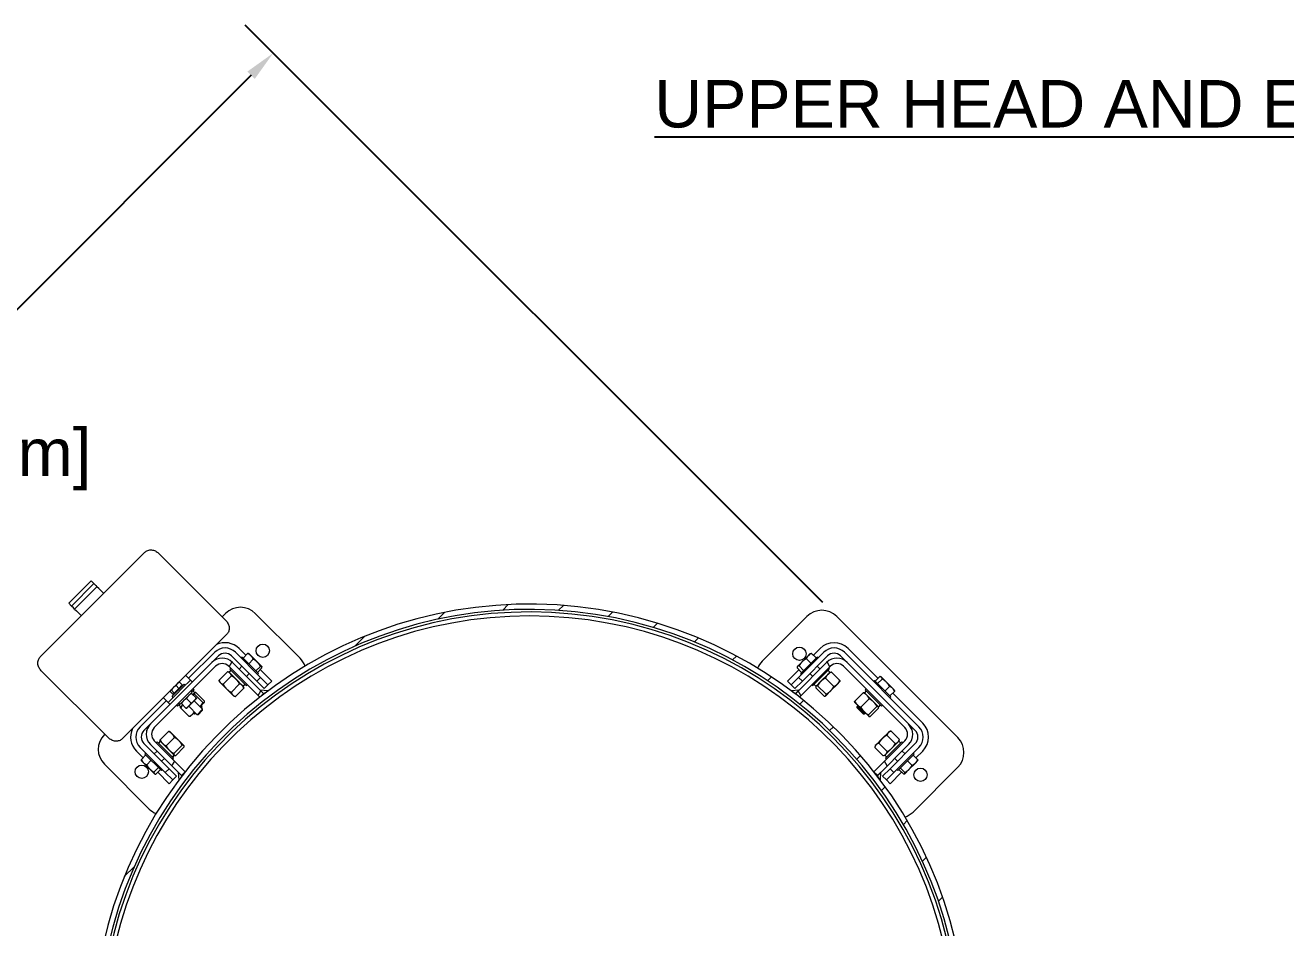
# Model space of a CAD drawing. Header units: inches. Extents: x 19 to 503, y 7 to 322.
# Drawn here: x 226.1 to 285.9, y 231.1 to 273.9 of the extents above; entities that cross this region are included whole.
import ezdxf

# ---------------------------------------------------------------- set-up
doc = ezdxf.new("R2010")
doc.units = ezdxf.units.IN
doc.header["$LTSCALE"] = 15
doc.header["$MEASUREMENT"] = 0
doc.layers.get('0').update_dxf_attribs({"lineweight": 25})
for name, color, linetype, lineweight in [('Dimension (ANSI)', 7, 'Continuous', 25), ('Hatch', 7, 'Continuous', 18), ('Symbol (ANSI)', 7, 'Continuous', 25), ('Visible', 7, 'Continuous', 18)]:
    doc.layers.add(name, color=color, linetype=linetype, lineweight=lineweight)
doc.styles.add('MEMCOR Medium', font='arial.ttf')
doc.styles.add('Note Text (ANSI)', font='arial.ttf')
doc.dimstyles.new('Default (ANSI)', dxfattribs={"dimscale": 15, "dimtxt": 0.15, "dimasz": 0.098425, "dimexe": 0.125, "dimexo": 0.0625, "dimgap": 0.031496, "dimtad": 0, "dimtih": 1, "dimtoh": 1, "dimdec": 4, "dimrnd": 1e-08, "dimzin": 3, "dimdsep": 46, "dimlunit": 5, "dimtxsty": 'MEMCOR Medium', "dimcen": 0.09, "dimdle": 0.393701, "dimclrd": 256, "dimclre": 256, "dimclrt": 256, "dimadec": 0, "dimazin": 1, "dimtfac": 0.8, "dimtofl": 0, "dimtmove": 0, "dimatfit": 3, "dimfxl": 1, "dimfrac": 1, "dimtolj": 1, "dimtzin": 4, "dimlwd": -1, "dimlwe": -1, "dimarcsym": 0})

# ---------------------------------------------------------------- blocks, each defined once
blk = doc.blocks.new('UPPER HEAD ADN ELEMENT DETAIL')
at = {"layer": 'Symbol (ANSI)', "insert": (-0.0813, -0.646), "char_height": 0.075, "width": 3.210713, "attachment_point": 2, "style": 'Note Text (ANSI)'}
blk.add_mtext('\\fArial|b0|i0;\\H0.0750;\\LUPPER HEAD AND ELEMENT DETAIL', dxfattribs=at)
blk = doc.blocks.new('*D29')
at = {"layer": 'Defpoints', "color": 0, "transparency": 16777216}
for p in [(237.904, 272.562), (264.63, 245.837), (229.758, 211.253)]:
    blk.add_point(p, dxfattribs=at)
at = {"layer": 'Dimension (ANSI)', "transparency": 16777216}
for p, q in [((263.967, 246.5), (236.578, 273.888)), ((236.86, 271.518), (224.769, 259.427)), ((204.221, 238.878), (216.312, 250.97)), ((229.095, 211.916), (201.851, 239.16))]:
    blk.add_line(p, q, dxfattribs=at)
for points in [[(236.686, 271.692), (237.034, 271.344), (237.904, 272.562)], [(204.047, 239.052), (204.395, 238.704), (203.177, 237.835)]]:
    blk.add_solid(points, dxfattribs=at)
at = {"layer": 'Dimension (ANSI)', "transparency": 16777216, "char_height": 2.25, "attachment_point": 5, "style": 'MEMCOR Medium'}
for s, insert in [('\\A1; 49{\\H0.8x;\\S1#8;} in', (220.541, 257.513)), ('\\A1;[1247.4 mm]', (220.541, 253.284))]:
    blk.add_mtext(s, dxfattribs=dict(at, insert=insert))

msp = doc.modelspace()

# ---------------------------------------------------------------- hatches: boundary and pattern name
at = {"layer": 'Hatch'}
h = msp.add_hatch(dxfattribs=at)
h.set_pattern_fill('ANSI31', color=256, scale=15, angle=90.0002, style=0)
h.paths.add_polyline_path([(229.275548, 247.523886), (228.214888, 246.463226), (228.344888, 246.333226), (229.405548, 247.393886)])
h = msp.add_hatch(dxfattribs=at)
h.set_pattern_fill('ANSI31', color=256, scale=15, style=0)
edge = h.paths.add_edge_path()
edge.add_spline(control_points=[(270.755229, 225.672201), (270.723596, 225.640474), (270.691854, 225.608856), (270.628225, 225.545913), (270.596338, 225.514587), (270.564343, 225.483372)], knot_values=[-0.682004161, -0.682004161, -0.682004161, -0.682004161, -0.340609426, -0.340609426, 0, 0, 0, 0], degree=3, periodic=0)
edge.add_ellipse((250.064767, 225.674007), major_axis=(-0.190635, -20.499576), ratio=1, start_angle=19.7561717, end_angle=90, ccw=False)
edge.add_line((256.814581, 206.316606), (256.814581, 206.109007))
edge.add_line((256.814581, 206.109007), (256.814581, 206.052037))
edge.add_ellipse((250.064767, 225.674007), major_axis=(19.62197, 6.749814), ratio=1, start_angle=270, end_angle=270.71392251)
edge.add_ellipse((250.064767, 225.674007), major_axis=(19.536344, 6.993779), ratio=1, start_angle=270, end_angle=286.99728455)
edge.add_ellipse((250.064767, 225.674007), major_axis=(16.638503, 12.39927), ratio=1, start_angle=270, end_angle=270.6902994)
edge.add_ellipse((250.064767, 225.674007), major_axis=(16.487913, 12.598826), ratio=1, start_angle=270, end_angle=285.2313046)
edge.add_ellipse((250.064767, 225.674007), major_axis=(12.598826, 16.487913), ratio=1, start_angle=270, end_angle=270.6902994)
edge.add_ellipse((250.064767, 225.674007), major_axis=(16.638503, -12.39927), ratio=1, start_angle=0, end_angle=36.6890483)
edge.add_line((270.815229, 225.672196), (270.755229, 225.672201))
edge = h.paths.add_edge_path()
edge.add_spline(control_points=[(270.564343, 225.864642), (270.596338, 225.833427), (270.628225, 225.802101), (270.691854, 225.739158), (270.723596, 225.70754), (270.755229, 225.675812)], knot_values=[-0.682004196, -0.682004196, -0.682004196, -0.682004196, -0.341394752, -0.341394752, 0, 0, 0, 0], degree=3, periodic=0)
edge.add_line((270.755229, 225.675812), (270.815229, 225.675818))
edge.add_ellipse((250.064767, 225.674007), major_axis=(-0.001811, 20.750462), ratio=1, start_angle=270, end_angle=306.6890483)
edge.add_ellipse((250.064767, 225.674007), major_axis=(-12.39927, 16.638503), ratio=1, start_angle=270, end_angle=270.6902994)
edge.add_ellipse((250.064767, 225.674007), major_axis=(-12.598826, 16.487913), ratio=1, start_angle=270, end_angle=285.2313046)
edge.add_ellipse((250.064767, 225.674007), major_axis=(-16.487913, 12.598826), ratio=1, start_angle=270, end_angle=270.6902994)
edge.add_ellipse((250.064767, 225.674007), major_axis=(-16.638503, 12.39927), ratio=1, start_angle=270, end_angle=343.38809659)
edge.add_ellipse((250.064767, 225.674007), major_axis=(-16.638503, -12.39927), ratio=1, start_angle=270, end_angle=270.6902994)
edge.add_ellipse((250.064767, 225.674007), major_axis=(-16.487913, -12.598826), ratio=1, start_angle=270, end_angle=285.2313046)
edge.add_ellipse((250.064767, 225.674007), major_axis=(-12.598826, -16.487913), ratio=1, start_angle=270, end_angle=270.6902994)
edge.add_ellipse((250.064767, 225.674007), major_axis=(-12.39927, -16.638503), ratio=1, start_angle=270, end_angle=343.38809659)
edge.add_ellipse((250.064767, 225.674007), major_axis=(12.39927, -16.638503), ratio=1, start_angle=270, end_angle=270.6902994)
edge.add_ellipse((250.064767, 225.674007), major_axis=(12.598826, -16.487913), ratio=1, start_angle=270, end_angle=285.2313046)
edge.add_ellipse((250.064767, 225.674007), major_axis=(16.487913, -12.598826), ratio=1, start_angle=270, end_angle=270.6902994)
edge.add_ellipse((250.064767, 225.674007), major_axis=(16.638503, -12.39927), ratio=1, start_angle=270, end_angle=286.99728455)
edge.add_ellipse((250.064767, 225.674007), major_axis=(19.536344, -6.993779), ratio=1, start_angle=270, end_angle=270.71392251)
edge.add_line((243.314954, 206.052037), (243.314954, 206.109007))
edge.add_line((243.314954, 206.109007), (243.314954, 206.316606))
edge.add_ellipse((250.064767, 225.674007), major_axis=(-6.749814, -19.357401), ratio=1, start_angle=109.7561717, end_angle=360, ccw=False)
h = msp.add_hatch(dxfattribs=at)
h.set_pattern_fill('ANSI31', color=256, scale=15, angle=15, style=0)
edge = h.paths.add_edge_path()
edge.add_line((237.266179, 242.00813), (237.442955, 242.184906))
edge.add_line((237.442955, 242.184906), (237.289165, 242.338696))
edge.add_line((237.289165, 242.338696), (235.974958, 243.652904))
edge.add_ellipse((235.487054, 243.165), major_axis=(-0.487904, 0.487904), ratio=1, start_angle=270, end_angle=360)
edge.add_line((234.99915, 243.652904), (232.08587, 240.739624))
edge.add_ellipse((232.573774, 240.25172), major_axis=(-0.487904, -0.487904), ratio=1, start_angle=270, end_angle=360)
edge.add_line((232.08587, 239.763817), (233.400078, 238.449609))
edge.add_line((233.400078, 238.449609), (233.553868, 238.295819))
edge.add_line((233.553868, 238.295819), (233.730645, 238.472596))
edge.add_line((233.730645, 238.472596), (232.262647, 239.940593))
edge.add_ellipse((232.573774, 240.25172), major_axis=(-0.311127, 0.311127), ratio=1, start_angle=0, end_angle=90, ccw=False)
edge.add_line((232.262647, 240.562847), (235.175927, 243.476127))
edge.add_ellipse((235.487054, 243.165), major_axis=(0.311127, 0.311127), ratio=1, start_angle=0, end_angle=90, ccw=False)
edge.add_line((235.798181, 243.476127), (237.266179, 242.00813))
h = msp.add_hatch(dxfattribs=at)
h.set_pattern_fill('ANSI31', color=256, scale=15, angle=75.0002, style=0)
edge = h.paths.add_edge_path()
edge.add_line((266.39889, 238.472596), (266.575667, 238.295819))
edge.add_line((266.575667, 238.295819), (266.729457, 238.449609))
edge.add_line((266.729457, 238.449609), (268.043665, 239.763817))
edge.add_ellipse((267.555761, 240.25172), major_axis=(0.487904, 0.487904), ratio=1, start_angle=270, end_angle=360)
edge.add_line((268.043665, 240.739624), (265.130385, 243.652904))
edge.add_ellipse((264.642481, 243.165), major_axis=(-0.487904, 0.487904), ratio=1, start_angle=270, end_angle=360)
edge.add_line((264.154577, 243.652904), (262.84037, 242.338696))
edge.add_line((262.84037, 242.338696), (262.68658, 242.184906))
edge.add_line((262.68658, 242.184906), (262.863356, 242.00813))
edge.add_line((262.863356, 242.00813), (264.331354, 243.476127))
edge.add_ellipse((264.642481, 243.165), major_axis=(0.311127, 0.311127), ratio=1, start_angle=0, end_angle=90, ccw=False)
edge.add_line((264.953608, 243.476127), (267.866888, 240.562847))
edge.add_ellipse((267.555761, 240.25172), major_axis=(0.311127, -0.311127), ratio=1, start_angle=0, end_angle=90, ccw=False)
edge.add_line((267.866888, 239.940593), (266.39889, 238.472596))
h = msp.add_hatch(dxfattribs=at)
h.set_pattern_fill('ANSI31', color=256, scale=15, angle=-15, style=0)
edge = h.paths.add_edge_path()
edge.add_line((233.426264, 213.274737), (233.400078, 212.898405))
edge.add_line((233.400078, 212.898405), (233.553868, 213.052195))
edge.add_line((233.553868, 213.052195), (233.576855, 213.075181))
edge.add_ellipse((250.064767, 225.674007), major_axis=(-12.598826, 16.487913), ratio=1, start_angle=89.3097006, end_angle=90, ccw=False)
edge = h.paths.add_edge_path()
edge.add_line((237.465942, 209.186094), (237.442955, 209.163107))
edge.add_line((237.442955, 209.163107), (237.289165, 209.009317))
edge.add_line((237.289165, 209.009317), (237.665498, 209.035504))
edge.add_ellipse((250.064767, 225.674007), major_axis=(-16.638503, 12.39927), ratio=1, start_angle=89.3097006, end_angle=90, ccw=False)
edge = h.paths.add_edge_path()
edge.add_ellipse((250.064767, 225.674007), major_axis=(12.39927, 16.638503), ratio=1, start_angle=89.3097006, end_angle=90)
edge.add_line((233.426264, 238.073276), (233.400078, 238.449609))
edge.add_line((233.400078, 238.449609), (233.553868, 238.295819))
edge.add_line((233.553868, 238.295819), (233.576855, 238.272832))
edge = h.paths.add_edge_path()
edge.add_line((237.289165, 242.338696), (237.442955, 242.184906))
edge.add_line((237.442955, 242.184906), (237.465942, 242.16192))
edge.add_ellipse((250.064767, 225.674007), major_axis=(16.487913, 12.598826), ratio=1, start_angle=89.3097006, end_angle=90, ccw=False)
edge.add_line((237.665498, 242.31251), (237.289165, 242.338696))
edge = h.paths.add_edge_path()
edge.add_ellipse((250.064767, 225.674007), major_axis=(16.638503, -12.39927), ratio=1, start_angle=89.3097006, end_angle=90)
edge.add_line((262.464037, 242.31251), (262.84037, 242.338696))
edge.add_line((262.84037, 242.338696), (262.68658, 242.184906))
edge.add_line((262.68658, 242.184906), (262.663593, 242.16192))
edge = h.paths.add_edge_path()
edge.add_line((262.84037, 209.009317), (262.68658, 209.163107))
edge.add_line((262.68658, 209.163107), (262.663593, 209.186094))
edge.add_ellipse((250.064767, 225.674007), major_axis=(-16.487913, -12.598826), ratio=1, start_angle=89.3097006, end_angle=90, ccw=False)
edge.add_line((262.464037, 209.035504), (262.84037, 209.009317))
edge = h.paths.add_edge_path()
edge.add_line((266.703271, 238.073276), (266.729457, 238.449609))
edge.add_line((266.729457, 238.449609), (266.575667, 238.295819))
edge.add_line((266.575667, 238.295819), (266.55268, 238.272832))
edge.add_ellipse((250.064767, 225.674007), major_axis=(12.598826, -16.487913), ratio=1, start_angle=89.3097006, end_angle=90, ccw=False)
edge = h.paths.add_edge_path()
edge.add_line((266.55268, 213.075181), (266.575667, 213.052195))
edge.add_line((266.575667, 213.052195), (266.729457, 212.898405))
edge.add_line((266.729457, 212.898405), (266.703271, 213.274737))
edge.add_ellipse((250.064767, 225.674007), major_axis=(-12.39927, -16.638503), ratio=1, start_angle=89.3097006, end_angle=90, ccw=False)
edge = h.paths.add_edge_path()
edge.add_line((243.314954, 205.793952), (243.314954, 206.052037))
edge.add_ellipse((250.064767, 225.674007), major_axis=(-19.62197, 6.749814), ratio=1, start_angle=89.28607749, end_angle=90, ccw=False)
edge.add_spline(control_points=[(243.070989, 206.137663), (243.101257, 206.094726), (243.13196, 206.051509), (243.172532, 205.994506), (243.189772, 205.970299), (243.233724, 205.908587), (243.274478, 205.851368), (243.314954, 205.793952)], knot_values=[-0.702233444, -0.702233444, -0.702233444, -0.702233444, -0.577315508, -0.577315508, -0.535295903, -0.535295903, 0, 0, 0, 0], degree=3, periodic=0)
edge = h.paths.add_edge_path()
edge.add_line((256.814581, 206.052037), (256.814581, 205.793952))
edge.add_spline(control_points=[(256.814581, 205.793952), (256.875491, 205.879856), (256.936593, 205.965825), (257.017913, 206.080378), (257.03824, 206.109023), (257.058546, 206.137663)], knot_values=[-1.070571832, -1.070571832, -1.070571832, -1.070571832, -0.267524652, -0.267524652, 0, 0, 0, 0], degree=3, periodic=0)
edge.add_ellipse((250.064767, 225.674007), major_axis=(-19.536344, -6.993779), ratio=1, start_angle=89.28607749, end_angle=90, ccw=False)

# ---------------------------------------------------------------- linework, layer by layer
at = {"layer": 'Visible'}
for p, q in [((231.815148, 248.880644), (226.858131, 243.923626)), ((232.473999, 248.832388), (235.65598, 245.650408)), ((229.275548, 247.523886), (228.214888, 246.463226)), ((229.405548, 247.393886), (229.275548, 247.523886)), ((228.344888, 246.333226), (229.405548, 247.393886)), ((229.548121, 247.251314), (228.48746, 246.190654)), ((229.405548, 247.393886), (229.494273, 247.305162)), ((229.494273, 247.305162), (229.548121, 247.251314)), ((229.640044, 247.15939), (229.548121, 247.251314)), ((229.640044, 247.15939), (229.866969, 246.932465)), ((228.214888, 246.463226), (228.344888, 246.333226)), ((228.433613, 246.244502), (228.344888, 246.333226)), ((228.48746, 246.190654), (228.433613, 246.244502)), ((228.48746, 246.190654), (228.579384, 246.09873)), ((228.806309, 245.871805), (228.579384, 246.09873)), ((235.48486, 245.821528), (235.643824, 245.980492)), ((237.058038, 245.980492), (239.179358, 243.859171)), ((261.094011, 243.715337), (263.215332, 245.836657)), ((264.629545, 245.836657), (270.371252, 240.09495)), ((233.430552, 242.717873), (235.704235, 244.991556)), ((235.134707, 244.142014), (233.896064, 242.903371)), ((235.311484, 243.965237), (234.99915, 243.652904)), ((237.126419, 242.772556), (235.933738, 243.965237)), ((237.303196, 242.949333), (236.110515, 244.142014)), ((236.611319, 243.994763), (236.287291, 244.318791)), ((236.479084, 243.862529), (236.694522, 244.077966)), ((236.751117, 244.076632), (236.741502, 244.079208)), ((236.856372, 243.971377), (236.751117, 244.076632)), ((237.159753, 243.667996), (236.856372, 243.971377)), ((264.01902, 244.142014), (262.826339, 242.949333)), ((263.289068, 243.987282), (262.990717, 243.688931)), ((264.195797, 243.965237), (263.003116, 242.772556)), ((263.378418, 244.076632), (263.289068, 243.987282)), ((263.378418, 244.076632), (263.396423, 244.081456)), ((263.6577, 243.869778), (263.442263, 244.085215)), ((263.842244, 244.318791), (263.525465, 244.002013)), ((265.130385, 243.652904), (264.818051, 243.965237)), ((268.532775, 240.604067), (264.994828, 244.142014)), ((266.590504, 242.899891), (265.171604, 244.318791)), ((234.99915, 243.652904), (232.08587, 240.739624)), ((232.262647, 240.562847), (235.175927, 243.476127)), ((235.798181, 243.476127), (237.266179, 242.00813)), ((235.849721, 243.335503), (235.894263, 243.380045)), ((235.849721, 243.335503), (236.629209, 242.556015)), ((237.442955, 242.184906), (235.974958, 243.652904)), ((236.419313, 243.479663), (236.283756, 243.344106)), ((236.427664, 243.913949), (236.383122, 243.869407)), ((237.207152, 243.134461), (236.427664, 243.913949)), ((236.747523, 243.59409), (236.96296, 243.809527)), ((237.085847, 243.255766), (237.301284, 243.471203)), ((237.155732, 243.185881), (237.371169, 243.401318)), ((237.363857, 243.463892), (237.159753, 243.667996)), ((237.369835, 243.457914), (237.363857, 243.463892)), ((237.369835, 243.457914), (237.372412, 243.448298)), ((264.154577, 243.652904), (262.68658, 242.184906)), ((262.966554, 243.178632), (262.751117, 243.394069)), ((262.7597, 243.457914), (262.754875, 243.439909)), ((262.770708, 243.468922), (262.7597, 243.457914)), ((262.990717, 243.688931), (262.770708, 243.468922)), ((263.060998, 243.273076), (262.845561, 243.488513)), ((262.863356, 242.00813), (264.331354, 243.476127)), ((262.922383, 243.134461), (263.701871, 243.913949)), ((263.406571, 243.618649), (263.191134, 243.834086)), ((264.279814, 243.335503), (263.500326, 242.556015)), ((263.746413, 243.869407), (263.701871, 243.913949)), ((263.710222, 243.479663), (263.845779, 243.344106)), ((264.235272, 243.380045), (264.279814, 243.335503)), ((264.953608, 243.476127), (267.866888, 240.562847)), ((268.043665, 240.739624), (265.130385, 243.652904)), ((230.088367, 240.082795), (226.906386, 243.264775)), ((233.627363, 242.464964), (233.980917, 242.818518)), ((233.756057, 243.043378), (233.888993, 242.910442)), ((233.980917, 242.818518), (233.888993, 242.910442)), ((234.072841, 242.726594), (233.980917, 242.818518)), ((235.735493, 243.213279), (235.338611, 242.816397)), ((235.360453, 242.73488), (235.338611, 242.816397)), ((235.360453, 242.73488), (235.40521, 242.690123)), ((235.928366, 243.020406), (235.531484, 242.623524)), ((235.817011, 243.191437), (235.735493, 243.213279)), ((235.861767, 243.14668), (235.817011, 243.191437)), ((235.90617, 243.279054), (235.817781, 243.190666)), ((236.151077, 242.85737), (235.861767, 243.14668)), ((236.440387, 242.568061), (236.151077, 242.85737)), ((236.772866, 243.126109), (236.637309, 242.990552)), ((237.126419, 242.772556), (237.303196, 242.949333)), ((237.479973, 242.419003), (237.126419, 242.772556)), ((237.207152, 243.134461), (237.16261, 243.089919)), ((237.833526, 242.772556), (237.287967, 243.318116)), ((237.65675, 242.595779), (237.303196, 242.949333)), ((237.833526, 242.772556), (237.65675, 242.595779)), ((262.834319, 243.310866), (262.296009, 242.772556)), ((262.296009, 242.772556), (262.472785, 242.595779)), ((262.826339, 242.949333), (262.472785, 242.595779)), ((263.003116, 242.772556), (262.649562, 242.419003)), ((263.003116, 242.772556), (262.826339, 242.949333)), ((262.966925, 243.089919), (262.922383, 243.134461)), ((263.356669, 243.126109), (263.492226, 242.990552)), ((263.881936, 242.760848), (263.653226, 242.532139)), ((264.207168, 243.08608), (263.881936, 242.760848)), ((264.096421, 242.915658), (264.493303, 242.518776)), ((264.312524, 243.191437), (264.207168, 243.08608)), ((264.311754, 243.190666), (264.223365, 243.279054)), ((264.312524, 243.191437), (264.326838, 243.195272)), ((264.37759, 243.196827), (264.774472, 242.799945)), ((264.663725, 242.629523), (264.769082, 242.73488)), ((264.769082, 242.73488), (264.772917, 242.749193)), ((266.374057, 242.762784), (266.4186, 242.807327)), ((266.4186, 242.807327), (267.198087, 242.027839)), ((266.458269, 242.767657), (266.673707, 242.983094)), ((266.571749, 242.654177), (266.787186, 242.869614)), ((266.742052, 242.97001), (266.715394, 242.977153)), ((266.758077, 242.953985), (266.742052, 242.97001)), ((266.989854, 242.722208), (266.758077, 242.953985)), ((230.747218, 240.034539), (233.020901, 242.308222)), ((233.155168, 242.141267), (233.018766, 242.27767)), ((233.023491, 242.317889), (233.020699, 242.30747)), ((233.029884, 242.324282), (233.023491, 242.317889)), ((233.169335, 242.463733), (233.029884, 242.324282)), ((233.212899, 242.198999), (233.076497, 242.335401)), ((233.106933, 242.057671), (233.681103, 242.631842)), ((233.184034, 242.170133), (233.155168, 242.141267)), ((233.361639, 242.656037), (233.169335, 242.463733)), ((233.177641, 242.16374), (233.195321, 242.146059)), ((233.212899, 242.198999), (233.184034, 242.170133)), ((233.323484, 242.309583), (233.212899, 242.198999)), ((233.627363, 242.464964), (233.27381, 242.111411)), ((233.434069, 242.420168), (233.297667, 242.556571)), ((233.434069, 242.420168), (233.323484, 242.309583)), ((233.420885, 242.715283), (233.361639, 242.656037)), ((233.420885, 242.715283), (233.431305, 242.718075)), ((233.515788, 242.501887), (233.434069, 242.420168)), ((233.597507, 242.583606), (233.461105, 242.720009)), ((234.062941, 242.250004), (233.48877, 241.675833)), ((233.597507, 242.583606), (233.515788, 242.501887)), ((233.575035, 242.561134), (233.592715, 242.543453)), ((233.737672, 242.575273), (233.681103, 242.631842)), ((234.006372, 242.306573), (234.062941, 242.250004)), ((234.255405, 241.969859), (234.036648, 242.188616)), ((234.153573, 242.364689), (234.050915, 242.26203)), ((234.180899, 242.215238), (234.095462, 242.129801)), ((234.097125, 242.308241), (234.185513, 242.219852)), ((234.109031, 242.409231), (234.153573, 242.364689)), ((234.176246, 242.15091), (234.573128, 241.754028)), ((234.186284, 242.220623), (234.180899, 242.215238)), ((234.186284, 242.220623), (234.194917, 242.222936)), ((234.245227, 242.219891), (234.642109, 241.823009)), ((235.40521, 242.690123), (235.69452, 242.400813)), ((235.69452, 242.400813), (235.983829, 242.111504)), ((236.314112, 242.63466), (235.91723, 242.237778)), ((236.506986, 242.441786), (236.110104, 242.044905)), ((236.485143, 242.523304), (236.440387, 242.568061)), ((236.569295, 242.615929), (236.480906, 242.527541)), ((236.485143, 242.523304), (236.506986, 242.441786)), ((236.629209, 242.556015), (236.673751, 242.600557)), ((237.266179, 242.00813), (237.442955, 242.184906)), ((237.289165, 242.338696), (237.465942, 242.16192)), ((237.665498, 242.31251), (237.289165, 242.338696)), ((237.479973, 242.419003), (237.65675, 242.595779)), ((262.84037, 242.338696), (262.464037, 242.31251)), ((262.649562, 242.419003), (262.472785, 242.595779)), ((262.663593, 242.16192), (262.84037, 242.338696)), ((262.68658, 242.184906), (262.863356, 242.00813)), ((263.455784, 242.600557), (263.500326, 242.556015)), ((263.556774, 242.612463), (263.645163, 242.524075)), ((263.648629, 242.527541), (263.56024, 242.615929)), ((263.639002, 242.458239), (264.035884, 242.061357)), ((263.644392, 242.523304), (263.640557, 242.508991)), ((263.653226, 242.532139), (263.644392, 242.523304)), ((263.727126, 242.546363), (264.124008, 242.149482)), ((264.109784, 242.075582), (264.338493, 242.304291)), ((264.338493, 242.304291), (264.663725, 242.629523)), ((265.884308, 242.219891), (265.487426, 241.823009)), ((265.943251, 242.220623), (265.934618, 242.222936)), ((266.061241, 242.102633), (265.943251, 242.220623)), ((266.035876, 242.304774), (265.947488, 242.216386)), ((266.020504, 242.409231), (265.975962, 242.364689)), ((266.75545, 241.585201), (265.975962, 242.364689)), ((266.921823, 242.304103), (267.13726, 242.51954)), ((267.283188, 242.428874), (266.989854, 242.722208)), ((267.158417, 242.067509), (267.373854, 242.282946)), ((267.360771, 242.351292), (267.283188, 242.428874)), ((268.709551, 240.780844), (267.290652, 242.199743)), ((267.360771, 242.351292), (267.367914, 242.324633)), ((232.835404, 241.842711), (231.59676, 240.604067)), ((232.828333, 241.849782), (232.695397, 241.982718)), ((232.828333, 241.849782), (232.920256, 241.757858)), ((232.920256, 241.757858), (233.27381, 242.111411)), ((232.920256, 241.757858), (233.01218, 241.665934)), ((233.163501, 242.001102), (233.106933, 242.057671)), ((233.329543, 241.629743), (233.374085, 241.585201)), ((233.476744, 241.68786), (233.374085, 241.585201)), ((233.432202, 241.732402), (233.48877, 241.675833)), ((233.434, 241.645116), (233.522388, 241.556727)), ((233.518151, 241.552491), (233.515838, 241.543857)), ((233.608973, 241.643312), (233.518151, 241.552491)), ((233.768915, 241.48337), (233.550158, 241.702127)), ((233.786462, 241.465823), (233.908085, 241.587445)), ((234.01216, 241.726615), (233.793403, 241.945371)), ((233.897124, 241.576485), (234.294982, 241.178627)), ((233.908085, 241.587445), (234.151329, 241.83069)), ((234.151329, 241.83069), (234.272952, 241.952312)), ((234.16229, 241.84165), (234.560147, 241.443792)), ((234.441357, 241.562582), (234.637456, 241.758681)), ((234.482046, 241.521893), (234.52624, 241.566088)), ((234.485551, 241.606776), (234.52624, 241.566088)), ((234.526243, 241.501314), (234.52624, 241.566088)), ((234.637456, 241.758681), (234.642841, 241.764066)), ((234.642841, 241.764066), (234.645154, 241.772699)), ((235.983829, 242.111504), (236.028586, 242.066747)), ((236.028586, 242.066747), (236.110104, 242.044905)), ((264.100949, 242.066747), (264.086636, 242.062912)), ((264.100949, 242.066747), (264.109784, 242.075582)), ((265.486694, 241.764066), (265.484381, 241.772699)), ((265.486694, 241.764066), (265.604683, 241.646076)), ((265.603292, 241.501314), (265.603295, 241.566088)), ((265.643984, 241.606776), (265.603295, 241.566088)), ((265.603295, 241.566088), (265.956848, 241.212534)), ((265.604683, 241.646076), (265.933365, 241.317395)), ((266.178498, 241.925701), (265.781616, 241.528819)), ((266.389922, 241.773952), (266.061241, 242.102633)), ((266.54167, 241.562529), (266.144788, 241.165647)), ((266.605999, 241.557875), (266.389922, 241.773952)), ((266.611384, 241.552491), (266.605999, 241.557875)), ((266.699001, 241.64165), (266.610613, 241.553261)), ((266.611384, 241.552491), (266.613697, 241.543857)), ((266.799992, 241.629743), (266.75545, 241.585201)), ((267.153545, 241.983297), (267.198087, 242.027839)), ((233.518883, 241.493547), (233.915765, 241.096665)), ((233.974709, 241.095933), (233.966076, 241.09362)), ((233.974709, 241.095933), (234.092698, 241.213923)), ((234.092698, 241.213923), (234.176192, 241.297417)), ((234.131998, 241.253223), (234.172687, 241.212534)), ((234.172687, 241.212534), (234.216881, 241.256728)), ((234.237461, 241.212531), (234.172687, 241.212534)), ((234.249269, 241.22434), (234.237461, 241.212531)), ((234.294982, 241.178627), (234.560147, 241.443792)), ((234.349206, 241.178624), (234.294982, 241.178627)), ((234.56015, 241.389568), (234.349206, 241.178624)), ((234.526243, 241.501314), (234.514434, 241.489505)), ((234.56015, 241.389568), (234.560147, 241.443792)), ((265.892074, 241.212531), (265.603292, 241.501314)), ((265.892074, 241.212531), (265.956848, 241.212534)), ((265.933365, 241.317395), (266.149441, 241.101318)), ((265.997537, 241.253223), (265.956848, 241.212534)), ((266.149441, 241.101318), (266.154826, 241.095933)), ((266.154826, 241.095933), (266.163459, 241.09362)), ((266.610652, 241.493547), (266.21377, 241.096665)), ((232.08587, 240.739624), (231.773537, 240.42729)), ((232.541947, 239.986829), (232.938829, 240.383711)), ((233.003895, 240.378321), (232.989581, 240.382156)), ((233.109251, 240.272964), (233.003895, 240.378321)), ((267.12564, 240.378321), (267.080884, 240.333565)), ((267.12564, 240.378321), (267.207158, 240.400164)), ((267.60404, 240.003282), (267.207158, 240.400164)), ((268.355998, 240.42729), (268.043665, 240.739624)), ((229.902117, 240.238785), (229.917247, 240.253914)), ((231.773537, 239.805036), (232.966218, 238.612355)), ((232.08587, 239.763817), (233.553868, 238.295819)), ((233.730645, 238.472596), (232.262647, 239.940593)), ((232.358729, 239.844511), (232.403272, 239.889053)), ((232.403272, 239.889053), (233.182759, 239.109565)), ((232.548108, 239.920993), (232.45972, 239.832605)), ((232.547338, 239.921764), (232.543502, 239.936077)), ((232.547338, 239.921764), (232.652694, 239.816407)), ((232.652694, 239.816407), (232.977926, 239.491175)), ((232.823117, 239.70566), (233.219999, 240.102542)), ((233.434483, 239.947732), (233.109251, 240.272964)), ((233.663193, 239.719023), (233.434483, 239.947732)), ((267.866888, 239.940593), (266.39889, 238.472596)), ((266.502264, 239.754945), (266.457508, 239.710189)), ((266.791574, 240.044255), (266.502264, 239.754945)), ((266.575667, 238.295819), (268.043665, 239.763817)), ((267.02542, 239.424662), (266.628538, 239.821544)), ((267.080884, 240.333565), (266.791574, 240.044255)), ((267.726263, 239.889053), (266.946776, 239.109565)), ((267.411167, 239.810408), (267.014285, 240.20729)), ((267.163317, 238.612355), (268.355998, 239.805036)), ((267.248131, 239.587698), (267.537441, 239.877007)), ((267.537441, 239.877007), (267.582197, 239.921764)), ((267.669815, 239.832605), (267.581427, 239.920993)), ((267.582197, 239.921764), (267.60404, 240.003282)), ((267.726263, 239.889053), (267.770805, 239.844511)), ((231.419984, 239.451483), (231.736762, 239.134705)), ((231.59676, 239.62826), (232.789442, 238.435578)), ((231.868996, 239.266939), (231.653559, 239.051502)), ((231.869368, 239.355652), (231.824826, 239.31111)), ((232.604313, 238.531622), (231.824826, 239.31111)), ((232.259112, 239.319462), (232.394668, 239.455019)), ((232.977926, 239.491175), (233.206636, 239.262466)), ((233.211233, 239.257868), (233.122845, 239.16948)), ((233.126311, 239.166014), (233.214699, 239.254402)), ((233.192411, 239.336366), (233.589293, 239.733248)), ((233.206636, 239.262466), (233.21547, 239.253631)), ((233.21547, 239.253631), (233.229784, 239.249796)), ((233.280536, 239.248241), (233.677418, 239.645123)), ((233.672027, 239.710189), (233.663193, 239.719023)), ((233.672027, 239.710189), (233.675862, 239.695875)), ((266.457508, 239.710189), (266.435665, 239.628671)), ((266.832547, 239.231789), (266.435665, 239.628671)), ((266.914065, 239.253631), (266.832547, 239.231789)), ((266.914065, 239.253631), (266.958821, 239.298388)), ((267.00669, 239.16948), (266.918302, 239.257868)), ((266.958821, 239.298388), (267.248131, 239.587698)), ((267.340093, 238.435578), (268.532775, 239.62826)), ((267.525222, 238.531622), (268.304709, 239.31111)), ((267.870423, 239.319462), (267.734866, 239.455019)), ((268.253289, 239.25969), (268.468726, 239.044253)), ((268.304709, 239.31111), (268.260167, 239.355652)), ((268.385524, 239.127455), (268.709551, 239.451483)), ((232.023437, 236.703251), (229.902117, 238.824571)), ((231.662142, 238.987657), (231.657318, 239.005662)), ((231.662142, 238.987657), (231.751493, 238.898307)), ((231.751493, 238.898307), (232.049844, 238.599956)), ((232.120125, 239.01581), (231.904688, 238.800373)), ((232.049844, 238.599956), (232.269853, 238.379947)), ((232.465698, 238.670237), (232.250261, 238.4548)), ((232.560143, 238.575793), (232.344706, 238.360356)), ((232.648856, 238.576164), (232.604313, 238.531622)), ((232.612665, 238.965908), (232.748222, 239.101465)), ((232.966218, 238.612355), (232.789442, 238.435578)), ((232.966218, 238.612355), (233.319772, 238.258802)), ((233.138217, 239.065023), (233.182759, 239.109565)), ((266.809763, 238.258802), (267.163317, 238.612355)), ((266.946776, 239.109565), (266.991318, 239.065023)), ((267.163317, 238.612355), (267.340093, 238.435578)), ((267.51687, 238.965908), (267.381313, 239.101465)), ((267.525222, 238.531622), (267.480679, 238.576164)), ((267.576642, 238.583042), (267.792079, 238.367605)), ((267.646527, 238.652927), (267.861964, 238.43749)), ((267.854652, 238.374917), (268.058757, 238.579021)), ((267.984851, 238.991251), (268.200288, 238.775814)), ((268.058757, 238.579021), (268.362138, 238.882403)), ((270.371252, 238.680737), (268.249932, 236.559416)), ((268.362138, 238.882403), (268.467393, 238.987657)), ((268.467393, 238.987657), (268.469969, 238.997273)), ((232.269853, 238.379947), (232.280861, 238.368939)), ((232.280861, 238.368939), (232.298865, 238.364115)), ((232.427908, 238.443558), (232.966218, 237.905248)), ((232.789442, 238.435578), (233.142995, 238.082025)), ((232.966218, 237.905248), (233.142995, 238.082025)), ((233.319772, 238.258802), (233.142995, 238.082025)), ((233.576855, 238.272832), (233.400078, 238.449609)), ((233.400078, 238.449609), (233.426264, 238.073276)), ((233.553868, 238.295819), (233.730645, 238.472596)), ((266.39889, 238.472596), (266.575667, 238.295819)), ((266.729457, 238.449609), (266.55268, 238.272832)), ((266.703271, 238.073276), (266.729457, 238.449609)), ((266.809763, 238.258802), (266.98654, 238.082025)), ((266.98654, 238.082025), (267.340093, 238.435578)), ((267.163317, 237.905248), (266.98654, 238.082025)), ((267.163317, 237.905248), (267.708876, 238.450808)), ((267.848674, 238.368939), (267.839059, 238.366363)), ((267.848674, 238.368939), (267.854652, 238.374917))]:
    msp.add_line(p, q, dxfattribs=at)
for centre in [(237.411591, 244.212725), (262.861778, 244.06889), (231.669884, 238.471018), (268.603485, 238.327183)]:
    msp.add_circle(centre, 0.315, dxfattribs=at)
for centre, radius, start, end in [((250.064767, 225.674007), 20.750462, 0.005, 251.01715876), ((250.064767, 225.674007), 20.500462, 0.53280384, 250.77663214), ((250.064767, 225.674007), 20.375462, 0.53280384, 251.97075874), ((250.064767, 225.674007), 20.19, 286.33503696, 253.66496304), ((236.350931, 245.273385), 1, 45, 135), ((263.922439, 245.12955), 1, 45, 135), ((235.622611, 243.65411), 0.94, 45, 115.85311795), ((264.506924, 243.65411), 0.94, 45, 135), ((235.622611, 243.65411), 0.69, 45, 135), ((235.622611, 243.65411), 0.44, 45, 135), ((264.506924, 243.65411), 0.69, 45, 135), ((264.506924, 243.65411), 0.44, 45, 135), ((235.487054, 243.165), 0.69, 45, 135), ((235.487054, 243.165), 0.44, 45, 135), ((238.472251, 243.152065), 1, 19.35818952, 45), ((261.801118, 243.00823), 1, 135, 157.80282594), ((264.642481, 243.165), 0.69, 45, 135), ((264.642481, 243.165), 0.44, 45, 135), ((250.064767, 225.674007), 20.750462, 126.6940483, 127.3843477), ((250.064767, 225.674007), 20.750462, 52.6156523, 53.3059517), ((232.084664, 240.116163), 0.94, 154.14688205, 225), ((232.084664, 240.116163), 0.69, 135, 225), ((232.084664, 240.116163), 0.44, 135, 225), ((232.573774, 240.25172), 0.69, 135, 225), ((232.573774, 240.25172), 0.44, 135, 225), ((267.555761, 240.25172), 0.44, 315, 45), ((267.555761, 240.25172), 0.69, 315, 45), ((268.044871, 240.116163), 0.44, 315, 45), ((268.044871, 240.116163), 0.69, 315, 45), ((268.044871, 240.116163), 0.94, 315, 45), ((230.609224, 239.531678), 1, 135, 225), ((269.664146, 239.387843), 1, 315, 45), ((250.064767, 225.674007), 20.750462, 142.6156523, 143.3059517), ((250.064767, 225.674007), 20.750462, 36.6940483, 37.3843477), ((232.730544, 237.410358), 1, 225, 247.80282594), ((267.542825, 237.266523), 1, 289.35818952, 315)]:
    msp.add_arc(centre, radius, start, end, dxfattribs=at)
for points, knots in [([(231.815148, 248.880644), (231.854237, 248.919732), (231.904486, 248.952281), (232.016158, 248.991818), (232.077597, 248.998822), (232.194165, 248.989777), (232.257052, 248.973154), (232.374764, 248.916648), (232.429605, 248.876782), (232.473999, 248.832388)], [5.751172896, 5.751172896, 5.751172896, 5.751172896, 6.230027309, 6.230027309, 6.708881722, 6.708881722, 7.187288544, 7.187288544, 7.665695365, 7.665695365, 7.665695365, 7.665695365]), ([(235.65598, 245.650408), (235.700374, 245.606013), (235.740239, 245.551172), (235.796745, 245.433461), (235.813369, 245.370573), (235.822414, 245.254006), (235.81541, 245.192567), (235.775872, 245.080895), (235.743324, 245.030645), (235.704235, 244.991556)], [7.665695365, 7.665695365, 7.665695365, 7.665695365, 8.144102187, 8.144102187, 8.622509008, 8.622509008, 9.101363421, 9.101363421, 9.580217834, 9.580217834, 9.580217834, 9.580217834]), ([(226.906386, 243.264775), (226.861992, 243.309169), (226.822127, 243.364011), (226.765621, 243.481722), (226.748997, 243.544609), (226.739952, 243.661177), (226.746956, 243.722616), (226.786494, 243.834288), (226.819042, 243.884538), (226.858131, 243.923626)], [3.832847683, 3.832847683, 3.832847683, 3.832847683, 4.311254504, 4.311254504, 4.789661326, 4.789661326, 5.268515739, 5.268515739, 5.747370152, 5.747370152, 5.747370152, 5.747370152]), ([(230.747218, 240.034539), (230.708129, 239.99545), (230.657879, 239.962902), (230.546208, 239.923365), (230.484768, 239.916361), (230.368201, 239.925406), (230.305313, 239.942029), (230.187602, 239.998535), (230.132761, 240.0384), (230.088367, 240.082795)], [1.918325214, 1.918325214, 1.918325214, 1.918325214, 2.397179627, 2.397179627, 2.876034039, 2.876034039, 3.354440861, 3.354440861, 3.832847683, 3.832847683, 3.832847683, 3.832847683])]:
    msp.add_open_spline(points, degree=3, knots=knots, dxfattribs=at)
for points, weights in [([(236.694522, 244.077966), (236.724585, 244.083741), (236.741502, 244.079208)], [1.01001874936, 1.03125529178, 1.02114184593]), ([(236.856372, 243.971377), (236.79408, 244.033669), (236.694522, 244.077966)], [1, 1.04314139574, 1.01001874936]), ([(236.96296, 243.809527), (236.918663, 243.909086), (236.856372, 243.971377)], [1.01001874936, 1.04314139574, 1]), ([(263.289068, 243.987282), (263.230793, 243.929007), (263.191134, 243.834086)], [1, 1.04314139574, 1.01001874936]), ([(263.442263, 244.085215), (263.347342, 244.045556), (263.289068, 243.987282)], [1.01001874936, 1.04314139574, 1]), ([(263.396423, 244.081456), (263.41493, 244.086415), (263.442263, 244.085215)], [1.02398736948, 1.02685383459, 1.01001874936]), ([(237.159753, 243.667996), (237.081245, 243.746504), (236.96296, 243.809527)], [1, 1.04314139574, 1.01001874936]), ([(237.301284, 243.471203), (237.238261, 243.589488), (237.159753, 243.667996)], [1.01001874936, 1.04314139574, 1]), ([(237.363857, 243.463892), (237.347641, 243.480108), (237.301284, 243.471203)], [1, 1.04314139574, 1.01001874936]), ([(237.371169, 243.401318), (237.380074, 243.447675), (237.363857, 243.463892)], [1.01001874936, 1.04314139574, 1]), ([(262.770708, 243.468922), (262.748792, 243.447006), (262.751117, 243.394069)], [1, 1.04314139574, 1.01001874936]), ([(262.845561, 243.488513), (262.792624, 243.490838), (262.770708, 243.468922)], [1.01001874936, 1.04314139574, 1]), ([(262.990717, 243.688931), (262.910526, 243.60874), (262.845561, 243.488513)], [1, 1.04314139574, 1.01001874936]), ([(263.191134, 243.834086), (263.070907, 243.769121), (262.990717, 243.688931)], [1.01001874936, 1.04314139574, 1]), ([(235.338611, 242.816397), (235.360453, 242.73488), (235.40521, 242.690123)], [1, 1.0379548493, 1]), ([(235.861767, 243.14668), (235.817011, 243.191437), (235.735493, 243.213279)], [1, 1.0379548493, 1]), ([(235.928366, 243.020406), (235.906523, 243.101924), (235.861767, 243.14668)], [1, 1.0379548493, 1]), ([(236.151077, 242.85737), (236.061564, 242.946883), (235.928366, 243.020406)], [1, 1.0379548493, 1]), ([(236.314112, 242.63466), (236.24059, 242.767858), (236.151077, 242.85737)], [1, 1.0379548493, 1]), ([(263.881936, 242.760848), (263.796241, 242.675153), (263.727126, 242.546363)], [1, 1.0379548493, 1]), ([(264.096421, 242.915658), (263.967631, 242.846543), (263.881936, 242.760848)], [1, 1.0379548493, 1]), ([(264.207168, 243.08608), (264.141922, 243.020834), (264.096421, 242.915658)], [1, 1.0379548493, 1]), ([(264.37759, 243.196827), (264.272413, 243.151326), (264.207168, 243.08608)], [1, 1.0379548493, 1]), ([(264.326838, 243.195272), (264.346259, 243.200476), (264.37759, 243.196827)], [1.01852611935, 1.02190396054, 1]), ([(264.663725, 242.629523), (264.72897, 242.694768), (264.774472, 242.799945)], [1, 1.0379548493, 1]), ([(264.774472, 242.799945), (264.778121, 242.768614), (264.772917, 242.749193)], [1, 1.02190396054, 1.01852611935]), ([(266.758077, 242.953985), (266.731744, 242.980318), (266.673707, 242.983094)], [1, 1.04314139574, 1.01001874936]), ([(266.787186, 242.869614), (266.78441, 242.927652), (266.758077, 242.953985)], [1.01001874936, 1.04314139574, 1]), ([(266.989854, 242.722208), (266.908619, 242.803443), (266.787186, 242.869614)], [1, 1.04314139574, 1.01001874936]), ([(233.029884, 242.324282), (233.016488, 242.310885), (233.018766, 242.27767)], [1, 1.0379548493, 1]), ([(233.076497, 242.335401), (233.043281, 242.337679), (233.029884, 242.324282)], [1, 1.0379548493, 1]), ([(233.169335, 242.463733), (233.118012, 242.41241), (233.076497, 242.335401)], [1, 1.0379548493, 1]), ([(233.297667, 242.556571), (233.220657, 242.515055), (233.169335, 242.463733)], [1, 1.0379548493, 1]), ([(233.361639, 242.656037), (233.323713, 242.618111), (233.297667, 242.556571)], [1, 1.0379548493, 1]), ([(233.461105, 242.720009), (233.399565, 242.693963), (233.361639, 242.656037)], [1, 1.0379548493, 1]), ([(233.431305, 242.718075), (233.443124, 242.721242), (233.461105, 242.720009)], [1.0188993443, 1.02019470191, 1]), ([(234.036648, 242.188616), (233.953923, 242.140986), (233.897478, 242.084541)], [1, 1.0379548493, 1]), ([(234.0191, 242.206163), (234.0191, 242.206163), (234.036648, 242.188616)], [1, 1.0379548493, 1]), ([(234.176246, 242.15091), (234.141893, 242.13268), (234.111439, 242.113825)], [1, 1.00997800142, 1.0147097424]), ([(234.180899, 242.215238), (234.164892, 242.199231), (234.176246, 242.15091)], [1, 1.0379548493, 1]), ([(234.245227, 242.219891), (234.196906, 242.231245), (234.180899, 242.215238)], [1, 1.0379548493, 1]), ([(235.40521, 242.690123), (235.449966, 242.645367), (235.531484, 242.623524)], [1, 1.0379548493, 1]), ([(235.531484, 242.623524), (235.605007, 242.490326), (235.69452, 242.400813)], [1, 1.0379548493, 1]), ([(235.69452, 242.400813), (235.784032, 242.311301), (235.91723, 242.237778)], [1, 1.0379548493, 1]), ([(235.91723, 242.237778), (235.939073, 242.15626), (235.983829, 242.111504)], [1, 1.0379548493, 1]), ([(236.440387, 242.568061), (236.39563, 242.612817), (236.314112, 242.63466)], [1, 1.0379548493, 1]), ([(236.506986, 242.441786), (236.485143, 242.523304), (236.440387, 242.568061)], [1, 1.0379548493, 1]), ([(263.653226, 242.532139), (263.632777, 242.511689), (263.639002, 242.458239)], [1, 1.0379548493, 1]), ([(263.727126, 242.546363), (263.673676, 242.552588), (263.653226, 242.532139)], [1, 1.0379548493, 1]), ([(264.109784, 242.075582), (264.130233, 242.096031), (264.124008, 242.149482)], [1, 1.0379548493, 1]), ([(264.124008, 242.149482), (264.252798, 242.218596), (264.338493, 242.304291)], [1, 1.0379548493, 1]), ([(264.338493, 242.304291), (264.424188, 242.389986), (264.493303, 242.518776)], [1, 1.0379548493, 1]), ([(264.493303, 242.518776), (264.598479, 242.564277), (264.663725, 242.629523)], [1, 1.0379548493, 1]), ([(265.884308, 242.219891), (265.917167, 242.227612), (265.934618, 242.222936)], [1, 1.02550032183, 1.01673538241]), ([(266.061241, 242.102633), (265.992973, 242.170901), (265.884308, 242.219891)], [1, 1.0379548493, 1]), ([(267.13726, 242.51954), (267.071089, 242.640973), (266.989854, 242.722208)], [1.01001874936, 1.04314139574, 1]), ([(267.283188, 242.428874), (267.228286, 242.483776), (267.13726, 242.51954)], [1, 1.04314139574, 1.01001874936]), ([(267.373854, 242.282946), (267.33809, 242.373972), (267.283188, 242.428874)], [1.01001874936, 1.04314139574, 1]), ([(267.367914, 242.324633), (267.372718, 242.306702), (267.373854, 242.282946)], [1.02432254968, 1.02331915059, 1.01001874936]), ([(233.518883, 241.493547), (233.511162, 241.526406), (233.515838, 241.543857)], [1, 1.02550032183, 1.01673538241]), ([(233.610066, 241.642219), (233.558721, 241.58191), (233.518883, 241.493547)], [1.01180256578, 1.03064620109, 1]), ([(233.550158, 241.702127), (233.532611, 241.719674), (233.532611, 241.719674)], [1, 1.0379548493, 1]), ([(233.654233, 241.841296), (233.597788, 241.784851), (233.550158, 241.702127)], [1, 1.0379548493, 1]), ([(233.793403, 241.945371), (233.710678, 241.897741), (233.654233, 241.841296)], [1, 1.0379548493, 1]), ([(233.768915, 241.48337), (233.85164, 241.531), (233.908085, 241.587445)], [1, 1.0379548493, 1]), ([(233.897478, 242.084541), (233.841033, 242.028096), (233.793403, 241.945371)], [1, 1.0379548493, 1]), ([(233.908085, 241.587445), (233.96453, 241.64389), (234.01216, 241.726615)], [1, 1.0379548493, 1]), ([(234.01216, 241.726615), (234.094884, 241.774245), (234.151329, 241.83069)], [1, 1.0379548493, 1]), ([(234.151329, 241.83069), (234.207775, 241.887135), (234.255405, 241.969859)], [1, 1.0379548493, 1]), ([(234.255405, 241.969859), (234.272952, 241.952312), (234.272952, 241.952312)], [1, 1.0379548493, 1]), ([(234.440969, 241.562971), (234.513133, 241.640973), (234.573128, 241.754028)], [1.00770094602, 1.03360611302, 1]), ([(234.573128, 241.754028), (234.621449, 241.742674), (234.637456, 241.758681)], [1, 1.0379548493, 1]), ([(234.637456, 241.758681), (234.653463, 241.774688), (234.642109, 241.823009)], [1, 1.0379548493, 1]), ([(235.983829, 242.111504), (236.028586, 242.066747), (236.110104, 242.044905)], [1, 1.0379548493, 1]), ([(264.035884, 242.061357), (264.089334, 242.055132), (264.109784, 242.075582)], [1, 1.0379548493, 1]), ([(265.484381, 241.772699), (265.479705, 241.79015), (265.487426, 241.823009)], [1.01673538241, 1.02550032183, 1]), ([(265.487426, 241.823009), (265.536416, 241.714344), (265.604683, 241.646076)], [1, 1.0379548493, 1]), ([(265.604683, 241.646076), (265.672951, 241.577809), (265.781616, 241.528819)], [1, 1.0379548493, 1]), ([(266.178498, 241.925701), (266.129508, 242.034366), (266.061241, 242.102633)], [1, 1.0379548493, 1]), ([(266.389922, 241.773952), (266.305647, 241.858227), (266.178498, 241.925701)], [1, 1.0379548493, 1]), ([(266.54167, 241.562529), (266.474196, 241.689678), (266.389922, 241.773952)], [1, 1.0379548493, 1]), ([(266.605999, 241.557875), (266.589991, 241.573883), (266.54167, 241.562529)], [1, 1.0379548493, 1]), ([(266.610652, 241.493547), (266.622006, 241.541868), (266.605999, 241.557875)], [1, 1.0379548493, 1]), ([(233.786462, 241.465823), (233.786462, 241.465823), (233.768915, 241.48337)], [1, 1.0379548493, 1]), ([(233.915765, 241.096665), (234.024431, 241.145656), (234.092698, 241.213923)], [1, 1.0379548493, 1]), ([(233.966076, 241.09362), (233.948624, 241.088944), (233.915765, 241.096665)], [1.01673538241, 1.02550032183, 1]), ([(234.092698, 241.213923), (234.133381, 241.254605), (234.166099, 241.30751)], [1, 1.02227692044, 1.01840376028]), ([(265.781616, 241.528819), (265.84909, 241.401669), (265.933365, 241.317395)], [1, 1.0379548493, 1]), ([(265.933365, 241.317395), (266.017639, 241.233121), (266.144788, 241.165647)], [1, 1.0379548493, 1]), ([(266.144788, 241.165647), (266.133434, 241.117326), (266.149441, 241.101318)], [1, 1.0379548493, 1]), ([(266.149441, 241.101318), (266.165449, 241.085311), (266.21377, 241.096665)], [1, 1.0379548493, 1]), ([(232.938829, 240.383711), (232.97016, 240.38736), (232.989581, 240.382156)], [1, 1.02190396054, 1.01852611935]), ([(233.109251, 240.272964), (233.044006, 240.33821), (232.938829, 240.383711)], [1, 1.0379548493, 1]), ([(267.207158, 240.400164), (267.12564, 240.378321), (267.080884, 240.333565)], [1, 1.0379548493, 1]), ([(232.543502, 239.936077), (232.538299, 239.955498), (232.541947, 239.986829)], [1.01852611935, 1.02190396054, 1]), ([(232.541947, 239.986829), (232.587449, 239.881653), (232.652694, 239.816407)], [1, 1.0379548493, 1]), ([(232.652694, 239.816407), (232.71794, 239.751162), (232.823117, 239.70566)], [1, 1.0379548493, 1]), ([(233.219999, 240.102542), (233.174497, 240.207719), (233.109251, 240.272964)], [1, 1.0379548493, 1]), ([(233.434483, 239.947732), (233.348788, 240.033427), (233.219999, 240.102542)], [1, 1.0379548493, 1]), ([(233.589293, 239.733248), (233.520178, 239.862037), (233.434483, 239.947732)], [1, 1.0379548493, 1]), ([(266.502264, 239.754945), (266.457508, 239.710189), (266.435665, 239.628671)], [1, 1.0379548493, 1]), ([(266.628538, 239.821544), (266.547021, 239.799701), (266.502264, 239.754945)], [1, 1.0379548493, 1]), ([(266.791574, 240.044255), (266.702061, 239.954742), (266.628538, 239.821544)], [1, 1.0379548493, 1]), ([(267.014285, 240.20729), (266.881087, 240.133767), (266.791574, 240.044255)], [1, 1.0379548493, 1]), ([(267.080884, 240.333565), (267.036127, 240.288808), (267.014285, 240.20729)], [1, 1.0379548493, 1]), ([(267.248131, 239.587698), (267.337644, 239.67721), (267.411167, 239.810408)], [1, 1.0379548493, 1]), ([(267.411167, 239.810408), (267.492685, 239.832251), (267.537441, 239.877007)], [1, 1.0379548493, 1]), ([(267.537441, 239.877007), (267.582197, 239.921764), (267.60404, 240.003282)], [1, 1.0379548493, 1]), ([(232.823117, 239.70566), (232.892231, 239.57687), (232.977926, 239.491175)], [1, 1.0379548493, 1]), ([(232.977926, 239.491175), (233.063621, 239.40548), (233.192411, 239.336366)], [1, 1.0379548493, 1]), ([(233.192411, 239.336366), (233.186186, 239.282915), (233.206636, 239.262466)], [1, 1.0379548493, 1]), ([(233.206636, 239.262466), (233.227085, 239.242016), (233.280536, 239.248241)], [1, 1.0379548493, 1]), ([(233.663193, 239.719023), (233.642743, 239.739472), (233.589293, 239.733248)], [1, 1.0379548493, 1]), ([(233.677418, 239.645123), (233.683642, 239.698573), (233.663193, 239.719023)], [1, 1.0379548493, 1]), ([(266.832547, 239.231789), (266.914065, 239.253631), (266.958821, 239.298388)], [1, 1.0379548493, 1]), ([(266.958821, 239.298388), (267.003578, 239.343144), (267.02542, 239.424662)], [1, 1.0379548493, 1]), ([(267.02542, 239.424662), (267.158618, 239.498185), (267.248131, 239.587698)], [1, 1.0379548493, 1]), ([(231.657318, 239.005662), (231.652359, 239.024169), (231.653559, 239.051502)], [1.02398736948, 1.02685383459, 1.01001874936]), ([(231.653559, 239.051502), (231.693218, 238.956582), (231.751493, 238.898307)], [1.01001874936, 1.04314139574, 1]), ([(231.751493, 238.898307), (231.809767, 238.840032), (231.904688, 238.800373)], [1, 1.04314139574, 1.01001874936]), ([(231.904688, 238.800373), (231.969653, 238.680146), (232.049844, 238.599956)], [1.01001874936, 1.04314139574, 1]), ([(232.049844, 238.599956), (232.130034, 238.519765), (232.250261, 238.4548)], [1, 1.04314139574, 1.01001874936]), ([(267.861964, 238.43749), (267.980248, 238.500513), (268.058757, 238.579021)], [1.01001874936, 1.04314139574, 1]), ([(268.058757, 238.579021), (268.137265, 238.65753), (268.200288, 238.775814)], [1, 1.04314139574, 1.01001874936]), ([(268.200288, 238.775814), (268.299846, 238.820111), (268.362138, 238.882403)], [1.01001874936, 1.04314139574, 1]), ([(268.362138, 238.882403), (268.424429, 238.944694), (268.468726, 239.044253)], [1, 1.04314139574, 1.01001874936]), ([(268.468726, 239.044253), (268.474502, 239.014189), (268.469969, 238.997273)], [1.01001874936, 1.03125529178, 1.02114184593]), ([(232.250261, 238.4548), (232.247937, 238.401863), (232.269853, 238.379947)], [1.01001874936, 1.04314139574, 1]), ([(232.269853, 238.379947), (232.291768, 238.358031), (232.344706, 238.360356)], [1, 1.04314139574, 1.01001874936]), ([(267.792079, 238.367605), (267.838435, 238.3587), (267.854652, 238.374917)], [1.01001874936, 1.04314139574, 1]), ([(267.854652, 238.374917), (267.870869, 238.391134), (267.861964, 238.43749)], [1, 1.04314139574, 1.01001874936])]:
    msp.add_rational_spline(points, weights, degree=2, dxfattribs=at)

# ---------------------------------------------------------------- block references
at = {"xscale": 30, "yscale": 30, "zscale": 30}
msp.add_blockref('UPPER HEAD ADN ELEMENT DETAIL', (286.190293, 290.664702), dxfattribs=at)

# ---------------------------------------------------------------- dimensions: what is measured, and where the dimension line sits
at = {"layer": 'Dimension (ANSI)'}
dim = msp.add_linear_dim(base=(237.90425, 272.561953), p1=(229.758283, 211.253064), p2=(264.629545, 245.836657), angle=45, text=' <> in\\X[1247.4 mm]', dimstyle='Default (ANSI)', override={"dimgap": 0.031496, "dimdec": 4, "dimpost": '', "dimtol": 0, "dimlim": 0, "dimtp": 0, "dimtm": 0, "dimtdec": 2, "dimatfit": 1}, dxfattribs=at)
dim.commit()
dim.dimension.update_dxf_attribs({"geometry": '*D29', "text_midpoint": (220.540536, 255.198239), "dimtype": 160})

doc.saveas('drawing.dxf')
